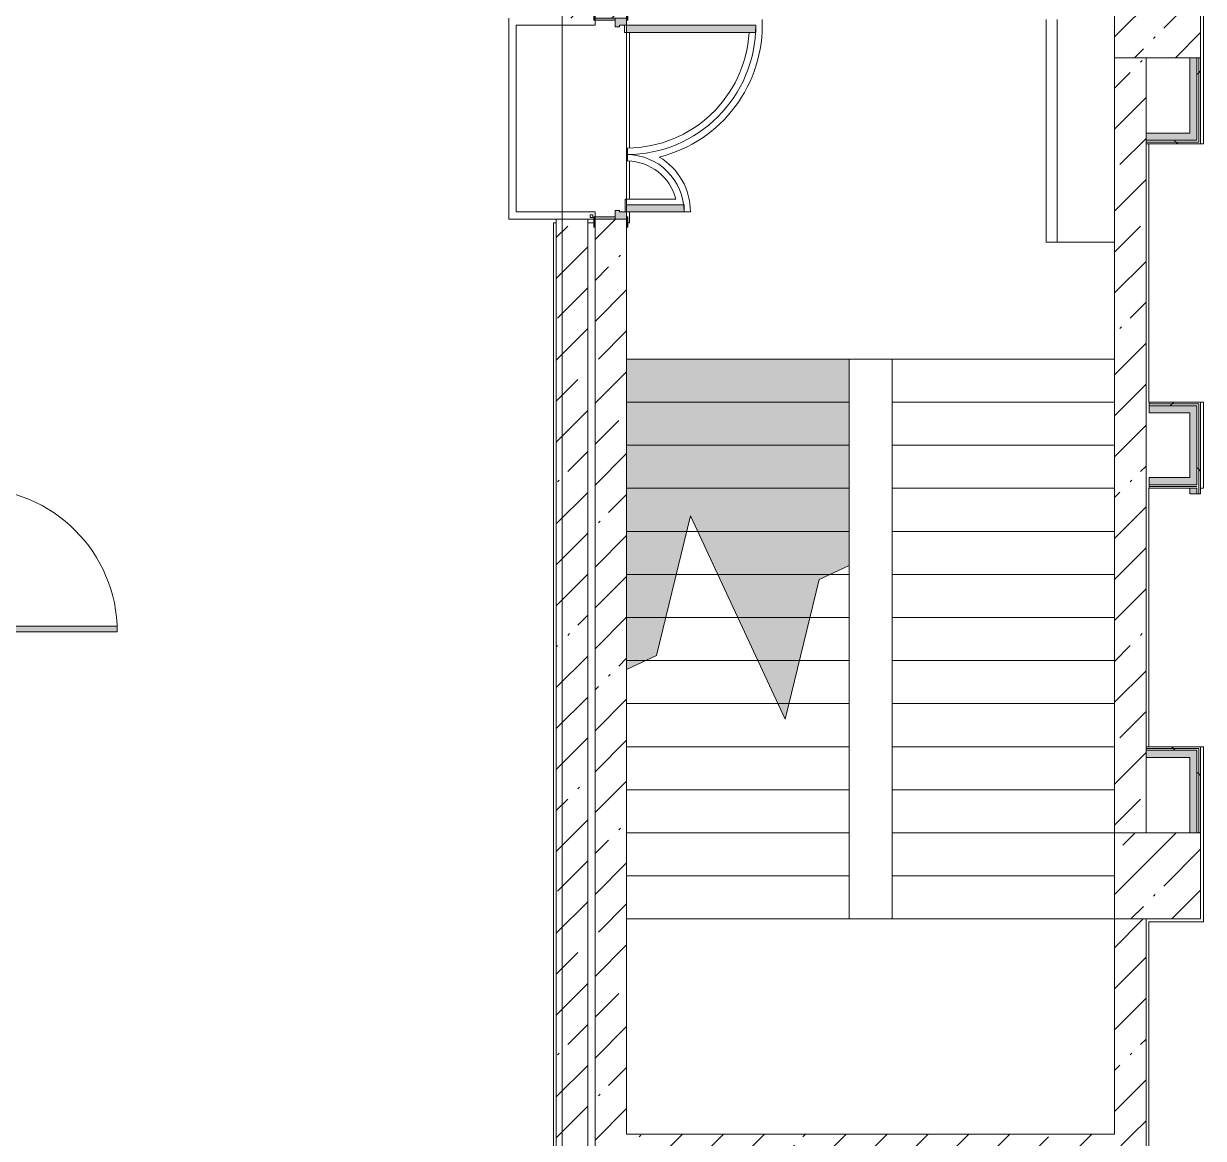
# Model space of a CAD drawing. Header units: millimetres. Extents: x 54725 to 263872, y -8553 to 29614.
# Drawn here: x 171419 to 179642, y 15172 to 22937 of the extents above; entities that cross this region are included whole.
import ezdxf

# ---------------------------------------------------------------- set-up
doc = ezdxf.new("R2010")
doc.units = ezdxf.units.MM
for name, color, linetype, lineweight, true_color in [('A-DOOR-3', 7, 'Continuous', 5, 0xaaaaaa), ('A-DOOR-4', 7, 'Continuous', 5, 0xe2e2e2), ('A-DOOR-FRAM-2', 7, 'Continuous', 5, 0xe2e2e2), ('A-DOOR-FRAM-3', 7, 'Continuous', 5, 0xaaaaaa), ('A-FLOR-1', 7, 'Continuous', 5, 0xaaaaaa), ('I-WALL-1', 7, 'Continuous', 5, 0xe7e7e7)]:
    doc.layers.add(name, color=color, linetype=linetype, lineweight=lineweight, true_color=true_color)
for name, color, linetype, lineweight in [('A-WALL', 7, 'Continuous', 9), ('A-WALL-4', 7, 'Continuous', 5), ('I-WALL-3', 7, 'Continuous', 5), ('S-COLS', 7, 'Continuous', 5), ('S-STRS-4', 7, 'Continuous', 5), ('S-STRS-MBND-1', 7, 'Continuous', 5), ('Оси', 7, 'Continuous', 9)]:
    doc.layers.add(name, color=color, linetype=linetype, lineweight=lineweight)
doc.layers.add('S-STRS-3', color=7, linetype='Continuous', lineweight=15, true_color=0xd7cdc4, transparency=1)
pattern_1 = [(45, (136861.56, 0), (-285.123, 285.123), []), (45, (137146.7, 0), (-285.123, 285.123), [504.031, -100.806, 16.764, -84.042])]
pattern_2 = [(45, (136861.56, 0), (-530.33, 530.33), []), (135, (136861.56, 0), (-530.33, -530.33), [])]

# ---------------------------------------------------------------- blocks, each defined once
blk = doc.blocks.new('BSC_Колонна _Прямоугольная - 600х600-V146-Общий план 1 этажа с размещением фрагментов 1_10-1_12')
at = {"layer": 'S-COLS'}
h = blk.add_hatch(dxfattribs=at)
h.set_pattern_fill('FP_103', color=256, style=0, pattern_type=2)
h.set_pattern_definition([(45, (-42460, -17000), (-285.123, 285.123), []), (45, (-42174.88, -17000), (-285.123, 285.123), [504.031, -100.806, 16.764, -84.042])])
h.paths.add_polyline_path([(-60, -300), (300, -300), (300, 300), (-300, 300), (-300, -300)])
for p, q in [((300, 300), (-300, 300)), ((-300, 300), (-300, -300)), ((300, -300), (300, 300)), ((-300, -300), (300, -300))]:
    blk.add_line(p, q, dxfattribs=at)
blk = doc.blocks.new('BSC_Колонна _Прямоугольная - 600х600-V147-Общий план 1 этажа с размещением фрагментов 1_10-1_12')
at = {"layer": 'S-COLS'}
h = blk.add_hatch(dxfattribs=at)
h.set_pattern_fill('FP_104', color=256, style=0, pattern_type=2)
h.set_pattern_definition([(45, (-42460, -23000), (-285.123, 285.123), []), (45, (-42174.88, -23000), (-285.123, 285.123), [504.031, -100.806, 16.764, -84.042])])
h.paths.add_polyline_path([(-300, -300), (300, -300), (300, 300), (-300, 300), (-300, -201.6)])
for p, q in [((300, 300), (-300, 300)), ((-300, 300), (-300, -300)), ((300, -300), (300, 300)), ((-300, -300), (300, -300))]:
    blk.add_line(p, q, dxfattribs=at)
blk = doc.blocks.new('110_Дверь_СКБ_2Ст - Д-1 Лестничная клетка EIS60-24280000-Общий план 1 этажа с размещением фрагментов 1_10-1_12')
at = {"layer": 'A-DOOR-4'}
for points in [[(-637.5, 1010), (-637.5, 110), (-587.5, 110), (-587.5, 1010), (-617.3, 1010)], [(639.2, 510), (612.5, 510), (612.5, 110), (662.5, 110), (662.5, 510)], [(702.2, 30), (697.5, 30), (702.2, -110), (712.5, -110), (712.5, 30)]]:
    blk.add_hatch(color=256, dxfattribs=at).paths.add_polyline_path(points)
h = blk.add_hatch(color=256, dxfattribs=at)
h.paths.add_polyline_path([(712.5, 110), (662.5, 109.3), (657.3, 60), (652.5, 60), (652.5, 30), (712.5, 31.7), (712.5, 109.3)])
h.paths.add_polyline_path([(-660.8, 110), (-687.5, 105.9), (-683.4, 30), (-627.5, 31.7), (-627.5, 60), (-637.5, 60), (-637.5, 110)])
at = {"layer": 'A-DOOR-FRAM-2'}
for points in [[(-712.5, 118), (-742.5, 118), (-742.5, 110), (-672.5, 110), (-672.5, 118), (-695.5, 118)], [(767.5, 118), (697.5, 118), (697.5, 110), (767.5, 110)], [(-672.5, 30), (-687.5, 30), (-687.5, -110), (-672.5, -110), (-672.5, 24.8)], [(-742.5, -110), (-742.5, -118), (-672.5, -118), (-673.1, -110), (-712.5, -110)], [(702.2, -110), (697.5, -110), (702.2, -118), (767.5, -118), (767.5, -110), (712.5, -110)]]:
    blk.add_hatch(color=256, dxfattribs=at).paths.add_polyline_path(points)
at = {"layer": 'A-DOOR-3'}
for p, q in [((-637.5, 1010), (-637.5, 110)), ((-587.5, 1010), (-637.5, 1010)), ((-587.5, 110), (-587.5, 1010)), ((662.5, 510), (612.5, 510)), ((612.5, 510), (612.5, 110)), ((662.5, 110), (662.5, 510)), ((-637.5, 110), (-587.5, 110)), ((612.5, 110), (662.5, 110))]:
    blk.add_line(p, q, dxfattribs=at)
for centre, radius, start, end in [((-637.5, 110), 900, 0, 90), ((662.5, 110), 400, 90, 180)]:
    blk.add_arc(centre, radius, start, end, dxfattribs=at)
at = {"layer": 'A-DOOR-FRAM-3'}
for p, q in [((-672.5, 118), (-742.5, 118)), ((-742.5, 118), (-742.5, 110)), ((-742.5, 110), (-672.5, 110)), ((-637.5, 110), (-687.5, 110)), ((-687.5, 110), (-687.5, 30)), ((-672.5, 110), (-672.5, 118)), ((-637.5, 60), (-637.5, 110)), ((662.5, 110), (662.5, 60)), ((712.5, 110), (662.5, 110)), ((767.5, 118), (697.5, 118)), ((697.5, 118), (697.5, 110)), ((697.5, 110), (767.5, 110)), ((712.5, 30), (712.5, 110)), ((767.5, 110), (767.5, 118)), ((-687.5, 30), (-627.5, 30)), ((-672.5, 30), (-687.5, 30)), ((-687.5, 30), (-687.5, -110)), ((-672.5, -110), (-672.5, 30)), ((-627.5, 60), (-637.5, 60)), ((-627.5, 30), (-627.5, 60)), ((662.5, 60), (652.5, 60)), ((652.5, 60), (652.5, 30)), ((652.5, 30), (712.5, 30)), ((712.5, 30), (697.5, 30)), ((697.5, 30), (697.5, -110)), ((712.5, -110), (712.5, 30)), ((-672.5, -110), (-742.5, -110)), ((-742.5, -110), (-742.5, -118)), ((-742.5, -118), (-672.5, -118)), ((-687.5, -110), (-672.5, -110)), ((-672.5, -118), (-672.5, -110)), ((697.5, -110), (712.5, -110)), ((767.5, -110), (697.5, -110)), ((697.5, -110), (697.5, -118)), ((697.5, -118), (767.5, -118)), ((767.5, -118), (767.5, -110))]:
    blk.add_line(p, q, dxfattribs=at)
blk = doc.blocks.new('110_Дверь_СКБ_1Ст_Внутренняя1 - Д-4к_п__1100x2100h_Артистические EI30-23988509-Общий план 1 этажа с размещением фрагментов 1_10-1_12')
at = {"layer": 'A-DOOR-3'}
h = blk.add_hatch(dxfattribs=at)
h.set_pattern_fill('FP_20', color=256, style=0, pattern_type=2)
h.set_pattern_definition([(135, (1751.41, 164.685), (-14.14214, -14.14214), []), (225, (1751.41, 164.685), (14.14214, -14.14214), [])])
h.paths.add_polyline_path([(562.5, 100), (537.5, 100), (537.5, -100), (562.5, -100), (562.5, -72.6)])
at = {"layer": 'A-DOOR-4'}
h = blk.add_hatch(color=256, dxfattribs=at)
h.paths.add_polyline_path([(537.5, 20), (537.5, 100), (512.5, 100), (512.5, 60), (502.5, 60), (502.5, 20), (522.5, 20)])
h.paths.add_polyline_path([(-477.5, 60), (-487.5, 60), (-487.5, 100), (-512.5, 100), (-512.5, 20), (-477.5, 20), (-477.5, 44)])
at = {"layer": 'A-DOOR-FRAM-2'}
for points in [[(512.5, 109.1), (512.5, 1100), (472.5, 1100), (472.5, 100), (512.5, 100)], [(-497.5, 100), (-497.5, 108), (-567.5, 108), (-567.5, 100), (-512.5, 100)], [(592.5, 108), (522.5, 108), (522.5, 100), (592.5, 100)], [(-497.5, -72.6), (-497.5, 20), (-512.5, 20), (-512.5, -100), (-497.5, -100)], [(537.5, -100), (537.5, 20), (522.5, 20), (522.5, -100)], [(-497.5, -108), (-497.5, -100), (-567.5, -100), (-567.5, -108), (-512.5, -108)], [(592.5, -100), (522.5, -100), (522.5, -108), (592.5, -108)]]:
    blk.add_hatch(color=256, dxfattribs=at).paths.add_polyline_path(points)
at = {"layer": 'A-DOOR-FRAM-3'}
h = blk.add_hatch(dxfattribs=at)
h.set_pattern_fill('FP_21', color=256, style=0, pattern_type=2)
h.set_pattern_definition([(45, (-371.384, 164.685), (-14.1421, 14.1421), []), (135, (-371.384, 164.685), (-14.1421, -14.1421), [])])
h.paths.add_polyline_path([(-512.5, -100), (-512.5, 100), (-537.5, 100), (-537.5, -100)])
at = {"layer": 'A-DOOR-3'}
for p, q in [((512.5, 1100), (472.5, 1100)), ((472.5, 1100), (472.5, 100)), ((512.5, 100), (512.5, 1100)), ((472.5, 100), (512.5, 100))]:
    blk.add_line(p, q, dxfattribs=at)
blk.add_arc((512.5, 100), 1000, 90, 180, dxfattribs=at)
at = {"layer": 'A-DOOR-FRAM-3'}
for p, q in [((-497.5, 108), (-567.5, 108)), ((-567.5, 108), (-567.5, 100)), ((-567.5, 100), (-497.5, 100)), ((-512.5, 100), (-537.5, 100)), ((-537.5, 100), (-537.5, -100)), ((-487.5, 100), (-512.5, 100)), ((-512.5, 100), (-512.5, 20)), ((-512.5, -100), (-512.5, 100)), ((-497.5, 100), (-512.5, 100)), ((-512.5, 100), (-512.5, 99)), ((-512.5, 99), (-497.5, 99)), ((-497.5, 100), (-497.5, 108)), ((-497.5, 99), (-497.5, 100)), ((-487.5, 60), (-487.5, 100)), ((512.5, 100), (512.5, 60)), ((537.5, 100), (512.5, 100)), ((592.5, 108), (522.5, 108)), ((522.5, 108), (522.5, 100)), ((537.5, 100), (522.5, 100)), ((522.5, 100), (522.5, 99)), ((522.5, 100), (592.5, 100)), ((522.5, 99), (537.5, 99)), ((537.5, 20), (537.5, 100)), ((562.5, 100), (537.5, 100)), ((537.5, 100), (537.5, -100)), ((537.5, 99), (537.5, 100)), ((562.5, -100), (562.5, 100)), ((592.5, 100), (592.5, 108)), ((-512.5, 20), (-477.5, 20)), ((-497.5, 20), (-512.5, 20)), ((-512.5, 20), (-512.5, -100)), ((-497.5, -100), (-497.5, 20)), ((-477.5, 60), (-487.5, 60)), ((-477.5, 20), (-477.5, 60)), ((512.5, 60), (502.5, 60)), ((502.5, 60), (502.5, 20)), ((502.5, 20), (537.5, 20)), ((537.5, 20), (522.5, 20)), ((522.5, 20), (522.5, -100)), ((537.5, -100), (537.5, 20)), ((-497.5, -100), (-567.5, -100)), ((-567.5, -100), (-567.5, -108)), ((-567.5, -108), (-497.5, -108)), ((-537.5, -100), (-512.5, -100)), ((-512.5, -100), (-497.5, -100)), ((-497.5, -108), (-497.5, -100)), ((522.5, -100), (537.5, -100)), ((592.5, -100), (522.5, -100)), ((522.5, -100), (522.5, -108)), ((522.5, -108), (592.5, -108)), ((537.5, -100), (562.5, -100)), ((592.5, -108), (592.5, -100))]:
    blk.add_line(p, q, dxfattribs=at)
blk = doc.blocks.new('Зашивка приборов отопления6 - Зашивка приборов отопления-33276534-Общий план 1 этажа с размещением фрагментов 1_10-1_12')
at = {"layer": 'A-WALL-4'}
for p, q in [((75235, 535), (73684.6, 535)), ((73684.6, 535), (73684.6, 460)), ((73684.6, 460), (73684.6, 60)), ((73684.6, 460), (75235, 460)), ((75235, 460), (73685, 460)), ((73685, 460), (73685, 60))]:
    blk.add_line(p, q, dxfattribs=at)

msp = doc.modelspace()

# ---------------------------------------------------------------- hatches: boundary and pattern name
at = {"layer": 'I-WALL-1'}
for points in [[(179596.6, 22125), (179596.6, 22700), (179546.6, 22700), (179546.6, 22125)], [(179546.6, 22125), (179546.6, 22175), (179241.6, 22175), (179241.6, 22125), (179261.6, 22125)], [(179546.6, 20225), (179546.6, 20275), (179262.6, 20275), (179262.6, 20225), (179480.8, 20225)], [(179262.6, 19725), (179546.6, 19725), (179546.6, 19775), (179262.6, 19775)], [(179245, 17825), (179546.6, 17825), (179546.6, 17875), (179241.6, 17875), (179241.6, 17825)], [(179546.6, 17300), (179596.6, 17300), (179596.6, 17875), (179546.6, 17875), (179546.6, 17825)]]:
    msp.add_hatch(color=256, dxfattribs=at).paths.add_polyline_path(points)
h = msp.add_hatch(color=256, dxfattribs=at)
h.paths.add_polyline_path([(179546.6, 19662.5), (179596.6, 19662.5), (179596.6, 19700), (179546.6, 19700)])
h.paths.add_polyline_path([(179596.6, 19725), (179596.6, 20275), (179546.6, 20275), (179546.6, 19725), (179587.2, 19725)])
at = {"layer": 'I-WALL-3'}
h = msp.add_hatch(dxfattribs=at)
h.set_pattern_fill('FP_61', color=256, style=0, pattern_type=2)
h.set_pattern_definition(pattern_1)
h.paths.add_polyline_path([(175351.6, 15200), (175351.6, 21575.3), (175131.6, 21575.3), (175131.6, 15200)])
h.paths.add_polyline_path([(175351.6, 22975.3), (175351.6, 23400), (175131.6, 23400), (175131.6, 22975.3)])
h = msp.add_hatch(dxfattribs=at)
h.set_pattern_fill('FP_61', color=256, style=0, pattern_type=2)
h.set_pattern_definition(pattern_1)
h.paths.add_polyline_path([(175401.6, 10450), (175621.6, 10450), (175619.5, 12125), (175401.6, 12125), (175401.6, 10680)])
h.paths.add_polyline_path([(175401.6, 13525), (175621.6, 13525), (175621.6, 21575.3), (175401.6, 21575.3), (175401.6, 13760)])
h.paths.add_polyline_path([(175541.6, 22975.3), (175621.6, 22975.3), (175621.6, 23420.3), (175401.6, 23420.3), (175401.6, 22975.3)])
h = msp.add_hatch(dxfattribs=at)
h.set_pattern_fill('FP_61', color=256, style=0, pattern_type=2)
h.set_pattern_definition(pattern_1)
h.paths.add_polyline_path([(179021.6, 17300), (179241.6, 17300), (179241.6, 22700), (179021.6, 22700), (179021.6, 17900)])
h = msp.add_hatch(dxfattribs=at)
h.set_pattern_fill('FP_190', color=256, style=0, pattern_type=2)
h.set_pattern_definition(pattern_2)
h.paths.add_polyline_path([(179596.6, 22112.5), (179609.1, 22112.5), (179609.1, 22700), (179596.6, 22700), (179596.6, 22125)])
h = msp.add_hatch(dxfattribs=at)
h.set_pattern_fill('FP_190', color=256, style=0, pattern_type=2)
h.set_pattern_definition(pattern_2)
h.paths.add_polyline_path([(179609.1, 22100), (179621.6, 22100), (179621.6, 22700), (179609.1, 22700), (179609.1, 22112.5)])
h = msp.add_hatch(dxfattribs=at)
h.set_pattern_fill('FP_190', color=256, style=0, pattern_type=2)
h.set_pattern_definition(pattern_2)
h.paths.add_polyline_path([(179596.3, 22112.5), (179596.6, 22112.5), (179596.6, 22125), (179241.6, 22125), (179241.6, 22112.5), (179546.6, 22112.5)])
h = msp.add_hatch(dxfattribs=at)
h.set_pattern_fill('FP_190', color=256, style=0, pattern_type=2)
h.set_pattern_definition(pattern_2)
h.paths.add_polyline_path([(179261.6, 22100), (179609.1, 22100), (179609.1, 22112.5), (179241.6, 22112.5), (179241.6, 22100)])
h = msp.add_hatch(dxfattribs=at)
h.set_pattern_fill('FP_190', color=256, style=0, pattern_type=2)
h.set_pattern_definition(pattern_2)
h.paths.add_polyline_path([(179609.1, 20287.5), (179608.8, 20300), (179262.6, 20300), (179262.6, 20287.5), (179596.6, 20287.5)])
h = msp.add_hatch(dxfattribs=at)
h.set_pattern_fill('FP_190', color=256, style=0, pattern_type=2)
h.set_pattern_definition(pattern_2)
h.paths.add_polyline_path([(179596.6, 20275), (179596.6, 20287.5), (179262.6, 20287.5), (179262.6, 20275), (179587.3, 20275)])
h = msp.add_hatch(dxfattribs=at)
h.set_pattern_fill('FP_190', color=256, style=0, pattern_type=2)
h.set_pattern_definition(pattern_2)
h.paths.add_polyline_path([(179609.1, 19662.5), (179609.1, 20287.5), (179596.6, 20287.5), (179596.6, 19662.5)])
h = msp.add_hatch(dxfattribs=at)
h.set_pattern_fill('FP_190', color=256, style=0, pattern_type=2)
h.set_pattern_definition(pattern_2)
h.paths.add_polyline_path([(179621.6, 19662.5), (179621.6, 20300), (179609.1, 20300), (179609.1, 19662.5)])
h = msp.add_hatch(dxfattribs=at)
h.set_pattern_fill('FP_190', color=256, style=0, pattern_type=2)
h.set_pattern_definition(pattern_2)
h.paths.add_polyline_path([(179261.6, 17887.5), (179609.1, 17887.5), (179608.8, 17900), (179241.6, 17900), (179242.1, 17887.5)])
h = msp.add_hatch(dxfattribs=at)
h.set_pattern_fill('FP_190', color=256, style=0, pattern_type=2)
h.set_pattern_definition(pattern_2)
h.paths.add_polyline_path([(179241.6, 17875), (179596.6, 17875), (179596.3, 17887.5), (179241.6, 17887.5)])
h = msp.add_hatch(dxfattribs=at)
h.set_pattern_fill('FP_190', color=256, style=0, pattern_type=2)
h.set_pattern_definition(pattern_2)
h.paths.add_polyline_path([(179609.1, 17300), (179609.1, 17887.5), (179596.6, 17887.5), (179596.6, 17300)])
h = msp.add_hatch(dxfattribs=at)
h.set_pattern_fill('FP_190', color=256, style=0, pattern_type=2)
h.set_pattern_definition(pattern_2)
h.paths.add_polyline_path([(179621.6, 17300), (179621.6, 17900), (179609.1, 17900), (179609.1, 17300)])
h = msp.add_hatch(dxfattribs=at)
h.set_pattern_fill('FP_61', color=256, style=0, pattern_type=2)
h.set_pattern_definition(pattern_1)
h.paths.add_polyline_path([(179021.6, 15200), (179241.6, 15200), (179241.6, 16700), (179021.6, 16700), (179021.6, 15562.3)])
h = msp.add_hatch(dxfattribs=at)
h.set_pattern_fill('FP_61', color=256, style=0, pattern_type=2)
h.set_pattern_definition(pattern_1)
h.paths.add_polyline_path([(175131.6, 11200), (175351.6, 11200), (175351.6, 12125), (175131.6, 12125), (175131.6, 11220)])
h.paths.add_polyline_path([(175211.6, 13525), (175351.6, 13525), (175351.6, 15200), (175131.6, 15200), (175131.6, 13525), (175181.6, 13525)])
h = msp.add_hatch(dxfattribs=at)
h.set_pattern_fill('FP_61', color=256, style=0, pattern_type=2)
h.set_pattern_definition(pattern_1)
h.paths.add_polyline_path([(175621.6, 14980), (179241.6, 14980), (179241.6, 15200), (175621.6, 15200)])
at = {"layer": 'S-STRS-3'}
for points in [[(175621.6, 20300), (177171.6, 20300), (177171.6, 20600), (175621.6, 20600), (175621.6, 20386.3)], [(175621.6, 20000), (177171.6, 20000), (177171.6, 20300), (175621.6, 20300)], [(176116.8, 19700), (177171.6, 19700), (177171.6, 20000), (175621.6, 20000), (175621.6, 19700), (176066.4, 19700)], [(176256.7, 19400), (177171.6, 19400), (177171.6, 19700), (175621.6, 19700), (175621.6, 19400), (176040.1, 19400), (176066.4, 19508.1), (176116.8, 19400)], [(176726.7, 18091.9), (176753, 18200), (176676.3, 18200)]]:
    msp.add_hatch(color=256, dxfattribs=at).paths.add_polyline_path(points)
h = msp.add_hatch(color=256, dxfattribs=at)
h.paths.add_polyline_path([(175775.9, 19100), (175967.2, 19100), (176040.1, 19400), (175621.6, 19400), (175621.6, 19100)])
h.paths.add_polyline_path([(176963, 19100), (177039.9, 19100), (177171.6, 19161.4), (177171.6, 19400), (176116.8, 19400), (176256.7, 19100)])
h = msp.add_hatch(color=256, dxfattribs=at)
h.paths.add_polyline_path([(176396.6, 18800), (176898.8, 18800), (176963, 19064.1), (177039.9, 19100), (176256.7, 19100), (176273.4, 19064.1)])
h.paths.add_polyline_path([(175753.2, 18800), (175894.3, 18800), (175967.2, 19100), (175621.6, 19100), (175621.6, 18800)])
h = msp.add_hatch(color=256, dxfattribs=at)
h.paths.add_polyline_path([(175621.6, 18500), (175753.2, 18500), (175830.1, 18535.9), (175894.3, 18800), (175621.6, 18800), (175621.6, 18535.9)])
h.paths.add_polyline_path([(176536.5, 18500), (176825.9, 18500), (176898.8, 18800), (176396.6, 18800)])
h = msp.add_hatch(color=256, dxfattribs=at)
h.paths.add_polyline_path([(176676.3, 18200), (176753, 18200), (176825.9, 18500), (176536.5, 18500)])
h.paths.add_polyline_path([(175621.6, 18438.6), (175753.2, 18500), (175621.6, 18500)])

# ---------------------------------------------------------------- linework, layer by layer
at = {"layer": 'A-FLOR-1'}
for p, q in [((179641.6, 23320), (179641.6, 22100)), ((174801.6, 22975.3), (174801.6, 21575.3)), ((175401.6, 22925.3), (175401.6, 22960.3)), ((174851.6, 21625.3), (174851.6, 22925.3)), ((174851.6, 22925.3), (175401.6, 22925.3)), ((175607.4, 22925.3), (175607.4, 22875.3)), ((175607.4, 22875.3), (175621.6, 22875.3)), ((175621.6, 22875.3), (175621.6, 21715.3)), ((175641.6, 22071.2), (175641.6, 22875.3)), ((175627.4, 22070.3), (175627.4, 21980.2)), ((179261.6, 22100), (179261.6, 20300.5)), ((179641.6, 22100), (179621.6, 22100)), ((175641.6, 21715.3), (175641.6, 21978.7)), ((175965, 21715.3), (175610.4, 21715.3)), ((175610.4, 21715.3), (175610.4, 21625.3)), ((174801.6, 21575.3), (175131.6, 21575.3)), ((175401.6, 21625.3), (174851.6, 21625.3)), ((175111.6, 13475), (175111.6, 21550.3)), ((175111.6, 21550.3), (175132.4, 21550.3)), ((175351.6, 21575.3), (175393.6, 21575.3)), ((175351.6, 21550.3), (175393.6, 21550.3)), ((175401.6, 21590.3), (175401.6, 21625.3)), ((175629.6, 21550.3), (175641.6, 21550.3)), ((175641.6, 21550.3), (175641.6, 21625.3)), ((176021.6, 21625.3), (176066.6, 21625.3)), ((179261.6, 20300.5), (179641.6, 20300.5)), ((179641.6, 20300.5), (179641.6, 19700.5)), ((179261.6, 19700.5), (179261.6, 17900)), ((179641.6, 19700.5), (179620.8, 19700.5)), ((179621.6, 17900), (179641.6, 17900)), ((179641.6, 17900), (179641.6, 16680)), ((179641.6, 16680), (179261.6, 16680)), ((179261.6, 16680), (179261.6, 15102.5))]:
    msp.add_line(p, q, dxfattribs=at)
for centre, radius, start, end in [((175621.6, 22925.3), 945, 283.90489, 2.42594), ((175621.6, 22925.3), 855, 270.39464, 356.64746), ((175621.6, 21625.3), 355, 14.68597, 89.0495), ((175621.6, 21625.3), 445, 0, 59.31464)]:
    msp.add_arc(centre, radius, start, end, dxfattribs=at)
at = {"layer": 'A-WALL'}
for p, q in [((179596.6, 22125), (179596.6, 22700)), ((179609.1, 22112.5), (179609.1, 22700)), ((179241.6, 22175), (179241.6, 22100)), ((179241.6, 22125), (179596.6, 22125)), ((179241.6, 22112.5), (179609.1, 22112.5)), ((179609.1, 20287.5), (179262.6, 20287.5)), ((179596.6, 20275), (179262.6, 20275)), ((179596.6, 19725), (179596.6, 20275)), ((179609.1, 19662.5), (179609.1, 20287.5)), ((179262.6, 19725), (179596.6, 19725)), ((179262.6, 19712.5), (179596.6, 19712.5)), ((179596.6, 19700), (179546.6, 19700)), ((179596.6, 19662.5), (179596.6, 19700)), ((179241.6, 17900), (179241.6, 17825)), ((179609.1, 17887.5), (179241.6, 17887.5)), ((179596.6, 17875), (179241.6, 17875)), ((179596.6, 17300), (179596.6, 17875)), ((179609.1, 17300), (179609.1, 17887.5))]:
    msp.add_line(p, q, dxfattribs=at)
at = {"layer": 'A-WALL-4'}
for p, q in [((175386.6, 21606.3), (175366.6, 21606.3)), ((175366.6, 21606.3), (175366.6, 21586.3)), ((175366.6, 21586.3), (175386.6, 21586.3)), ((175386.6, 21586.3), (175386.6, 21606.3))]:
    msp.add_line(p, q, dxfattribs=at)
at = {"layer": 'I-WALL-3'}
for p, q in [((179021.6, 22700), (179021.6, 17300)), ((179241.6, 22175), (179241.6, 22700)), ((179546.6, 22700), (179546.6, 22175)), ((179621.6, 22100), (179621.6, 22700)), ((179546.6, 22175), (179241.6, 22175)), ((179241.6, 17900), (179241.6, 22100)), ((179241.6, 22100), (179621.6, 22100)), ((175351.6, 21575.3), (175131.6, 21575.3)), ((175131.6, 21575.3), (175131.6, 13580)), ((175351.6, 13580), (175351.6, 21575.3)), ((175401.6, 21520.3), (175401.6, 13525)), ((175621.6, 15200), (175621.6, 21520.3)), ((179621.6, 20300), (179262.6, 20300)), ((179262.6, 20300), (179262.6, 20225)), ((179621.6, 19662.5), (179621.6, 20300)), ((179262.6, 20225), (179546.6, 20225)), ((179546.6, 20225), (179546.6, 19775)), ((179546.6, 19775), (179262.6, 19775)), ((179262.6, 19775), (179262.6, 19700)), ((179262.6, 19700), (179546.6, 19700)), ((179546.6, 19700), (179546.6, 19662.5)), ((179546.6, 19662.5), (179621.6, 19662.5)), ((179621.6, 17900), (179241.6, 17900)), ((179621.6, 17300), (179621.6, 17900)), ((179241.6, 17300), (179241.6, 17825)), ((179241.6, 17825), (179546.6, 17825)), ((179546.6, 17825), (179546.6, 17300)), ((179021.6, 16700), (179021.6, 15200)), ((179241.6, 12300), (179241.6, 16700)), ((179021.6, 15200), (175621.6, 15200))]:
    msp.add_line(p, q, dxfattribs=at)
at = {"layer": 'S-STRS-4'}
for p, q in [((177171.6, 20600), (175621.6, 20600)), ((177171.6, 20600), (175621.6, 20600)), ((177171.6, 20600), (177171.6, 20300)), ((177171.6, 20300), (175621.6, 20300)), ((177171.6, 20300), (175621.6, 20300)), ((177171.6, 20300), (177171.6, 20000)), ((177171.6, 20000), (175621.6, 20000)), ((177171.6, 20000), (175621.6, 20000)), ((177171.6, 20000), (177171.6, 19700)), ((177171.6, 19700), (175621.6, 19700)), ((177171.6, 19700), (175621.6, 19700)), ((177171.6, 19700), (177171.6, 19400)), ((176040.1, 19400), (175621.6, 19400)), ((176040.1, 19400), (175621.6, 19400)), ((177171.6, 19400), (176116.8, 19400)), ((177171.6, 19400), (176116.8, 19400)), ((177171.6, 19400), (177171.6, 19161.4)), ((175967.2, 19100), (175621.6, 19100)), ((175967.2, 19100), (175621.6, 19100)), ((177039.9, 19100), (176256.7, 19100)), ((177039.9, 19100), (176256.7, 19100)), ((175894.3, 18800), (175621.6, 18800)), ((175894.3, 18800), (175621.6, 18800)), ((176898.8, 18800), (176396.6, 18800)), ((176898.8, 18800), (176396.6, 18800)), ((175621.6, 18500), (175621.6, 18438.6)), ((175753.2, 18500), (175621.6, 18500)), ((175753.2, 18500), (175621.6, 18500)), ((176825.9, 18500), (176536.5, 18500)), ((176825.9, 18500), (176536.5, 18500)), ((176753, 18200), (176676.3, 18200)), ((176753, 18200), (176676.3, 18200))]:
    msp.add_line(p, q, dxfattribs=at)
at = {"layer": 'S-STRS-MBND-1'}
for p, q in [((175621.6, 23400), (175621.6, 20600)), ((179021.6, 20600), (179021.6, 23400)), ((175621.6, 20600), (177471.6, 20600)), ((177471.6, 20600), (179021.6, 20600)), ((177471.6, 16700), (177471.6, 20600)), ((177471.6, 20600), (179021.6, 20600)), ((179021.6, 16700), (179021.6, 20600)), ((177471.6, 20300), (179021.6, 20300)), ((177471.6, 20300), (179021.6, 20300)), ((177471.6, 20000), (179021.6, 20000)), ((177471.6, 20000), (179021.6, 20000)), ((177471.6, 19700), (179021.6, 19700)), ((177471.6, 19700), (179021.6, 19700)), ((175830.1, 18535.9), (176066.4, 19508.1)), ((176066.4, 19508.1), (176726.7, 18091.9)), ((176116.8, 19400), (176040.1, 19400)), ((176116.8, 19400), (176040.1, 19400)), ((177471.6, 19400), (179021.6, 19400)), ((177471.6, 19400), (179021.6, 19400)), ((176963, 19064.1), (177171.6, 19161.4)), ((177171.6, 19161.4), (177171.6, 16700)), ((176256.7, 19100), (175967.2, 19100)), ((176256.7, 19100), (175967.2, 19100)), ((177171.6, 19100), (177039.9, 19100)), ((177171.6, 19100), (177039.9, 19100)), ((177471.6, 19100), (179021.6, 19100)), ((177471.6, 19100), (179021.6, 19100)), ((176726.7, 18091.9), (176963, 19064.1)), ((176396.6, 18800), (175894.3, 18800)), ((176396.6, 18800), (175894.3, 18800)), ((177171.6, 18800), (176898.8, 18800)), ((177171.6, 18800), (176898.8, 18800)), ((177471.6, 18800), (179021.6, 18800)), ((177471.6, 18800), (179021.6, 18800)), ((175621.6, 18438.6), (175830.1, 18535.9)), ((175621.6, 18438.6), (175621.6, 16700)), ((176536.5, 18500), (175753.2, 18500)), ((176536.5, 18500), (175753.2, 18500)), ((177171.6, 18500), (176825.9, 18500)), ((177171.6, 18500), (176825.9, 18500)), ((177471.6, 18500), (179021.6, 18500)), ((177471.6, 18500), (179021.6, 18500)), ((176676.3, 18200), (175621.6, 18200)), ((176676.3, 18200), (175621.6, 18200)), ((177171.6, 18200), (176753, 18200)), ((177171.6, 18200), (176753, 18200)), ((177471.6, 18200), (179021.6, 18200)), ((177471.6, 18200), (179021.6, 18200)), ((177171.6, 17900), (175621.6, 17900)), ((177171.6, 17900), (175621.6, 17900)), ((177471.6, 17900), (179021.6, 17900)), ((177471.6, 17900), (179021.6, 17900)), ((177171.6, 17600), (175621.6, 17600)), ((177171.6, 17600), (175621.6, 17600)), ((177471.6, 17600), (179021.6, 17600)), ((177471.6, 17600), (179021.6, 17600)), ((177171.6, 17300), (175621.6, 17300)), ((177171.6, 17300), (175621.6, 17300)), ((177471.6, 17300), (179021.6, 17300)), ((177471.6, 17300), (179021.6, 17300)), ((177171.6, 17000), (175621.6, 17000)), ((177171.6, 17000), (175621.6, 17000)), ((177471.6, 17000), (179021.6, 17000)), ((177471.6, 17000), (179021.6, 17000)), ((175621.6, 16700), (175621.6, 15200)), ((177171.6, 16700), (175621.6, 16700)), ((177171.6, 16700), (175621.6, 16700)), ((177471.6, 16700), (177171.6, 16700)), ((177471.6, 16700), (179021.6, 16700)), ((177471.6, 16700), (179021.6, 16700)), ((179021.6, 15200), (179021.6, 16700)), ((175621.6, 15200), (179021.6, 15200))]:
    msp.add_line(p, q, dxfattribs=at)
at = {"layer": 'Оси'}
msp.add_line((175171.6, 11299.7), (175171.6, 23799.7), dxfattribs=at)

# ---------------------------------------------------------------- block references
at = {"layer": 'A-DOOR-3', "rotation": 269.9999999999999}
for name, p in [('110_Дверь_СКБ_2Ст - Д-1 Лестничная клетка EIS60-24280000-Общий план 1 этажа с размещением фрагментов 1_10-1_12', (175511.6, 22287.8)), ('110_Дверь_СКБ_1Ст_Внутренняя1 - Д-4к_п__1100x2100h_Артистические EI30-23988509-Общий план 1 этажа с размещением фрагментов 1_10-1_12', (170971.6, 19212.5))]:
    msp.add_blockref(name, p, dxfattribs=at)
at = {"layer": 'A-WALL-4', "rotation": 89.9999999999998}
msp.add_blockref('Зашивка приборов отопления6 - Зашивка приборов отопления-33276534-Общий план 1 этажа с размещением фрагментов 1_10-1_12', (179081.6, -52270), dxfattribs=at)
at = {"layer": 'S-COLS'}
for name, p in [('BSC_Колонна _Прямоугольная - 600х600-V147-Общий план 1 этажа с размещением фрагментов 1_10-1_12', (179321.6, 23000)), ('BSC_Колонна _Прямоугольная - 600х600-V146-Общий план 1 этажа с размещением фрагментов 1_10-1_12', (179321.6, 17000))]:
    msp.add_blockref(name, p, dxfattribs=at)

doc.saveas('drawing.dxf')
